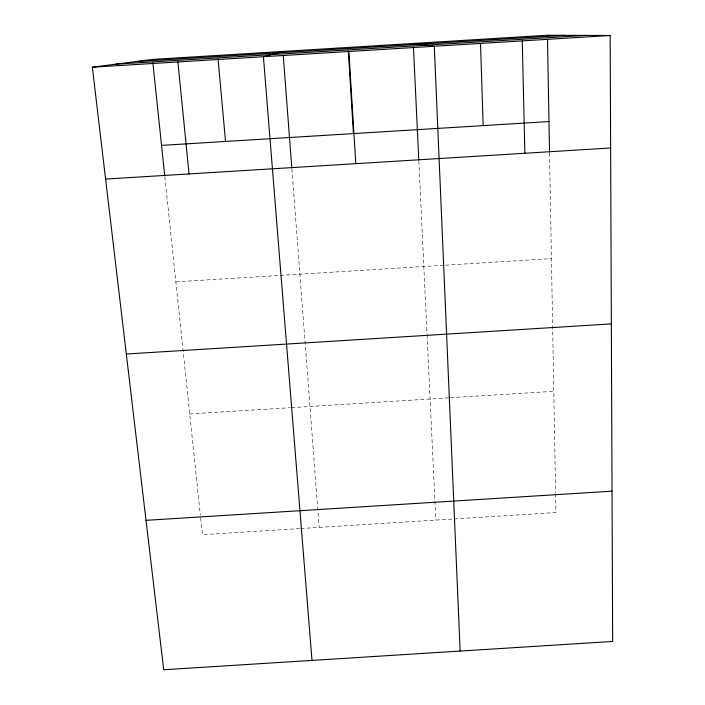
<?xml version="1.0" encoding="UTF-8"?>
<svg xmlns="http://www.w3.org/2000/svg" width="705" height="705" viewBox="0 0 705 705"><rect width="100%" height="100%" fill="white"/><g stroke="black" fill="none" stroke-linecap="round" stroke-linejoin="round"><path stroke-width="0.53" stroke-dasharray="3.52 2.64" d="M175.862 281.85L279.224 275.452M280.308 275.391L444.379 265.239M445.463 265.168L551.433 258.612M189.733 413.967L290.293 407.71M291.385 407.64L449.64 397.787M450.724 397.717L553.795 391.301M299.704 528.6L202.405 534.69L200.476 516.307M300.779 528.53L555.963 512.544L555.628 494.082M164.829 176.788L200.361 515.223M291.888 168.962L319.162 527.375M418.84 161.145L427.019 333.782M427.071 334.875L435.831 520.07M549.548 153.1L555.611 492.998"/><path stroke-width="1.06" d="M282.943 51.439L263.406 56.717L311.998 660.4M92.346 67.195L152.509 59.423L547.441 35.25L610.169 35.497L612.654 641.453L163.71 669.75L92.346 67.195L610.169 35.497M136.083 61.547L564.573 35.32M115.955 64.146L585.555 35.4M161.533 145.389L548.984 121.568M105.6 179.07L610.627 147.988M126.318 354.016L611.35 323.903M146.014 520.334L612.037 491.173M413.271 43.463L434.289 46.257L460.145 651.067M152.853 62.683L164.714 175.704M177.898 61.952L189.037 173.941M218.039 58.691L225.529 141.449M283.278 55.801L291.8 167.878M348.869 51.491L355.778 163.675M348.323 50.716L353.434 133.589M413.43 46.733L418.788 160.061M480.51 43.719L483.181 125.613M522.255 40.872L524.881 153.267M547.521 39.621L549.53 152.016"/></g></svg>
